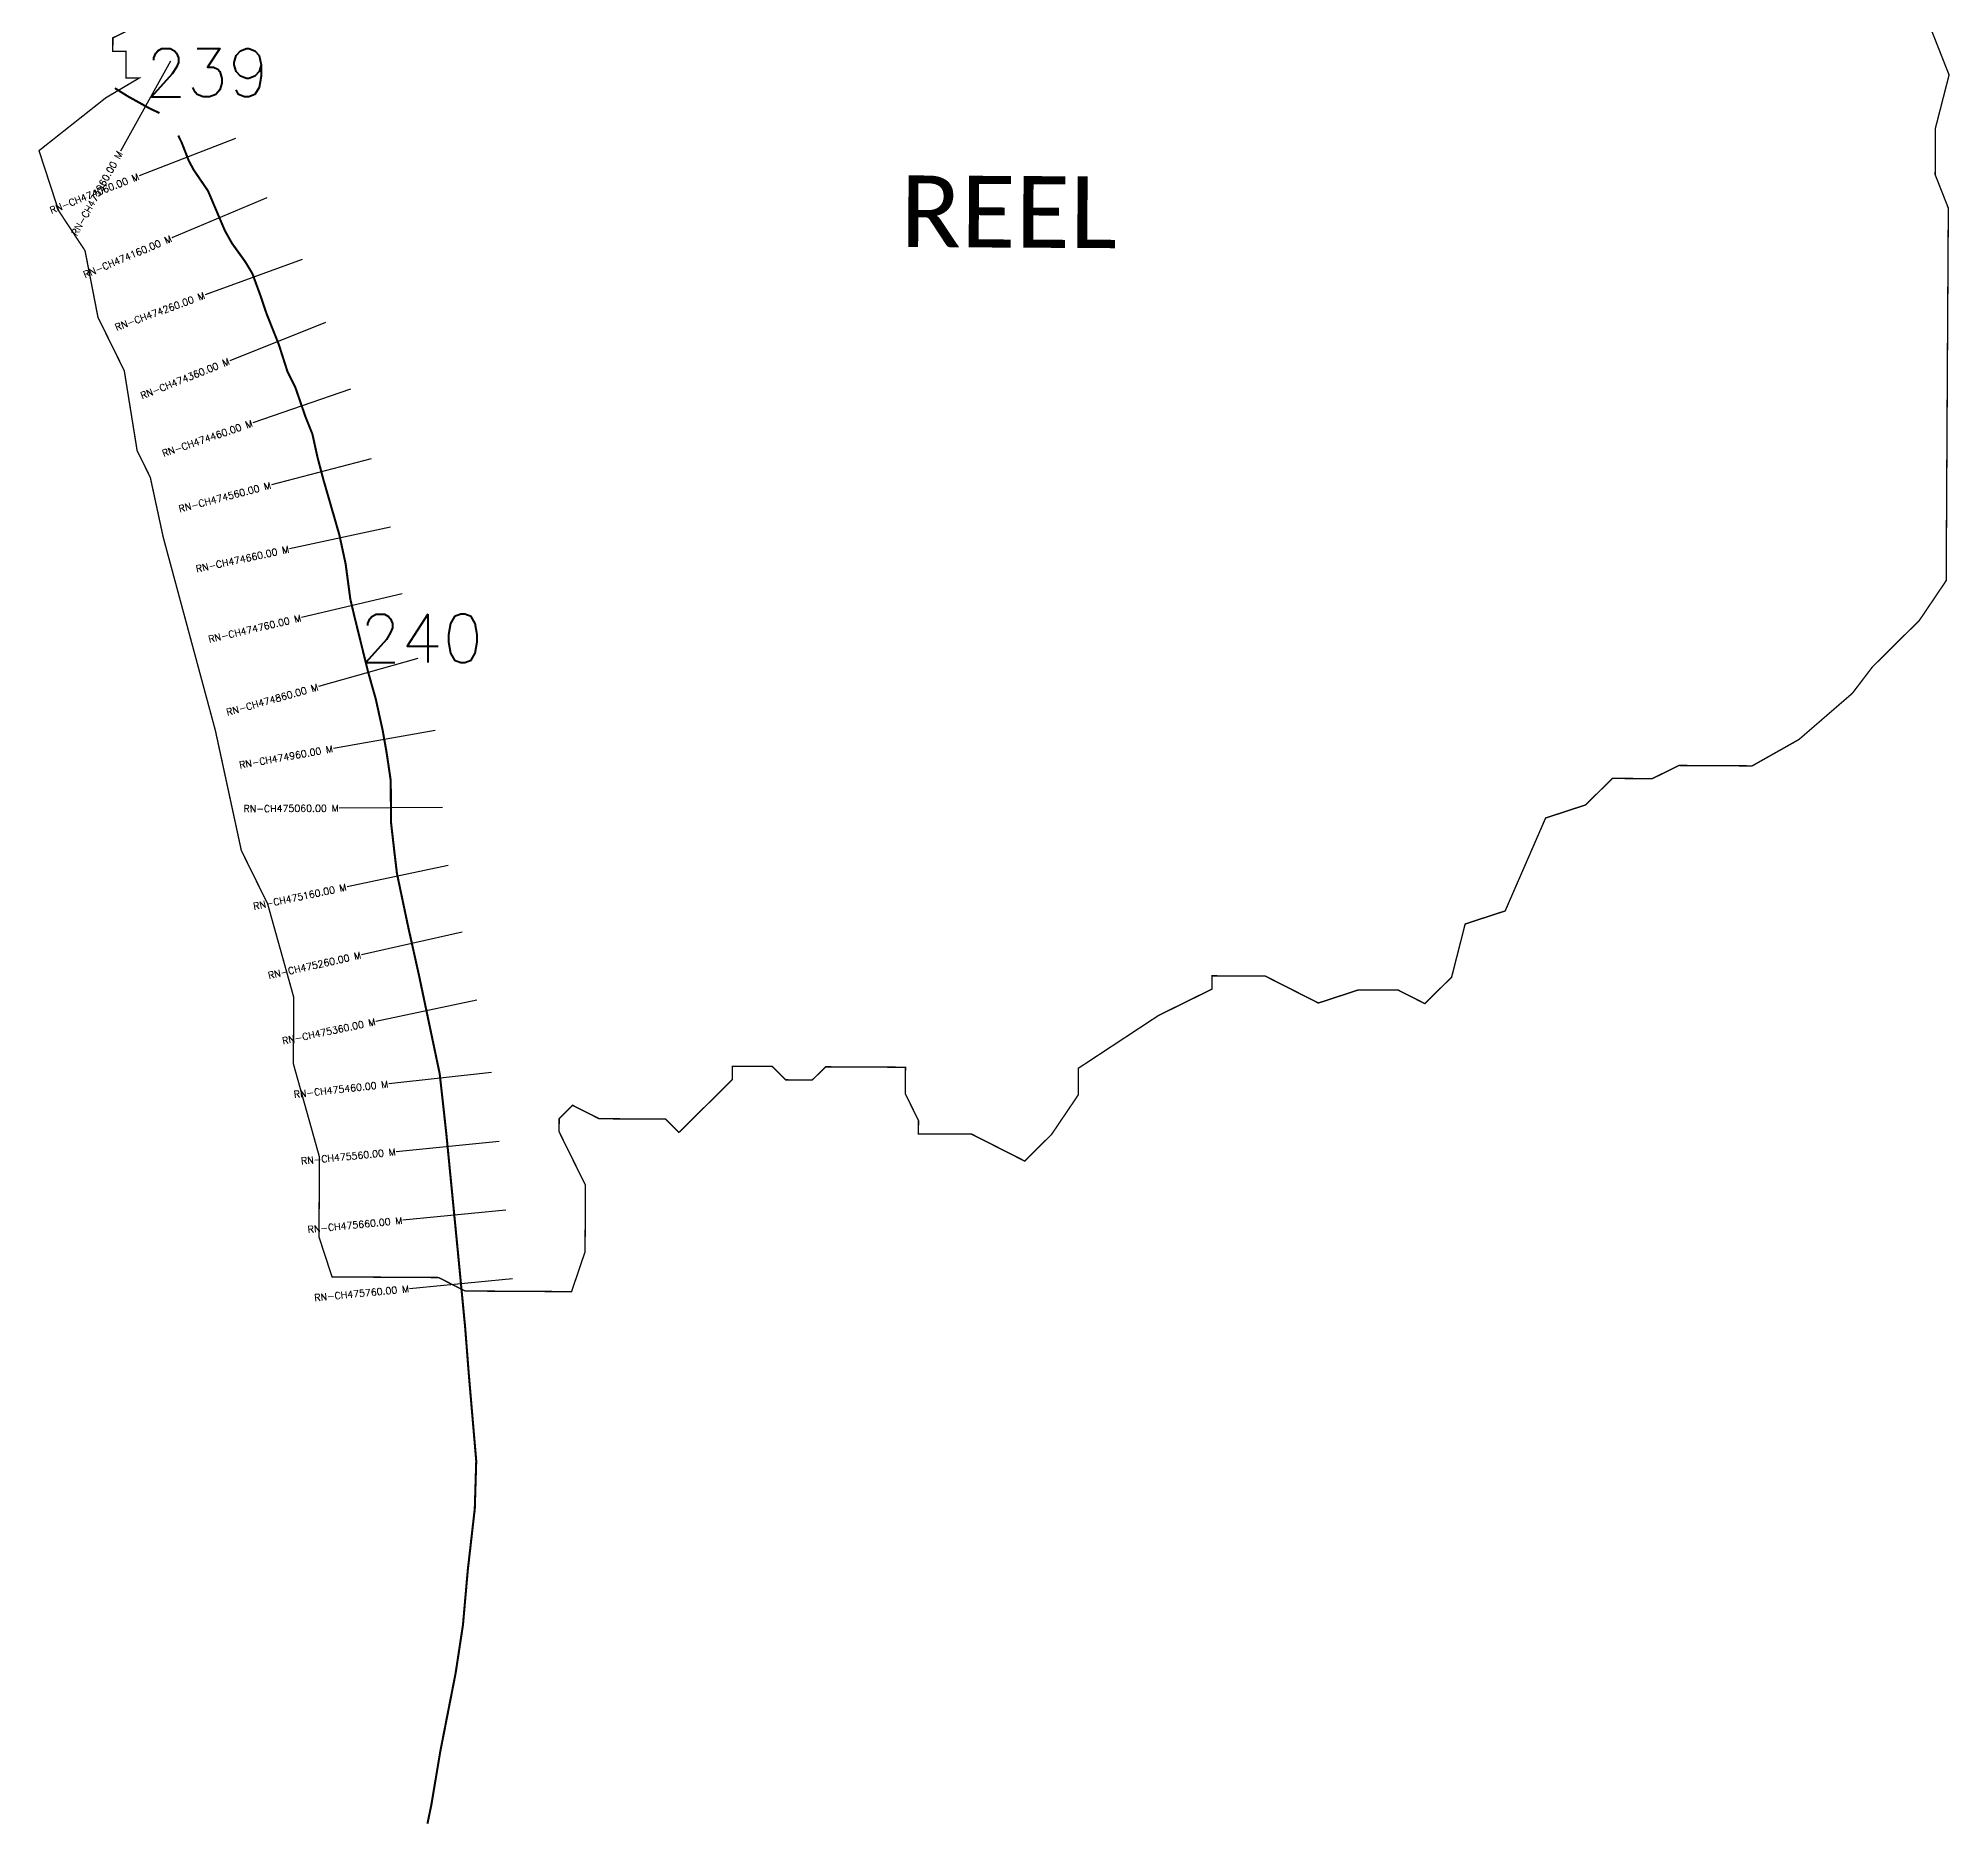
# Model space of a CAD drawing. Header units: metres. Extents: x 312896 to 315674, y 1903033 to 1906949.
# Drawn here: x 312896 to 315674, y 1903033 to 1905629 of the extents above; entities that cross this region are included whole.
import ezdxf
from ezdxf.enums import TextEntityAlignment as Align

# ---------------------------------------------------------------- set-up
doc = ezdxf.new("R2010")
doc.units = ezdxf.units.M
for name, color, linetype in [('CS', 134, 'Continuous'), ('CSMark', 6, 'Continuous'), ('NATURALLY PROTECTED', 3, 'Continuous'), ('VILLAGE NAME', 250, 'Continuous')]:
    doc.layers.add(name, color=color, linetype=linetype)
doc.styles.get("Standard").update_dxf_attribs({"font": 'simplex.shx'})

msp = doc.modelspace()

# ---------------------------------------------------------------- linework, layer by layer
at = {"color": 6, "const_width": 2, "flags": 128}
msp.add_lwpolyline([(315634.5, 1905672.4), (315672.7, 1905575.5), (315652.9, 1905498.3), (315652.5, 1905430.6), (315671.6, 1905382.1), (315670, 1905111.4), (315668.5, 1904840.8), (315629.5, 1904783), (315561.5, 1904715.7), (315532.2, 1904677.2), (315454.5, 1904610), (315386.6, 1904571.7), (315280.3, 1904572.3), (315241.5, 1904553.2), (315183.5, 1904553.5), (315144.6, 1904515), (315086.5, 1904496), (315027.7, 1904361), (314969.6, 1904342), (314949.9, 1904264.8), (314911, 1904226.3), (314872.4, 1904245.9), (314814.4, 1904246.2), (314756.3, 1904227.2), (314679.2, 1904266.3), (314601.8, 1904266.7), (314601.7, 1904247.4), (314563, 1904228.3), (314524.2, 1904209.2), (314407.7, 1904132.5), (314407.5, 1904093.8), (314368.5, 1904036.1), (314329.6, 1903997.6), (314252.5, 1904036.7), (314175.2, 1904037.1), (314175.3, 1904056.5), (314156.2, 1904095.2), (314156.4, 1904133.9), (314040.4, 1904134.5), (314020.9, 1904115.3), (313982.2, 1904115.6), (313963, 1904135), (313905, 1904135.3), (313904.9, 1904116), (313827.1, 1904039.1), (313807.9, 1904058.5), (313711.2, 1904059.1), (313672.7, 1904078.6), (313653.2, 1904059.4), (313653.1, 1904040.1), (313691.4, 1903962.5), (313690.8, 1903865.8), (313671.2, 1903807.9), (313516.5, 1903808.8), (313477.9, 1903828.4), (313323.2, 1903829.3), (313304.2, 1903887.4), (313304.9, 1904003.4), (313267, 1904138.9), (313267.5, 1904235.6), (313229.6, 1904371.2), (313191.4, 1904448.7), (313153.7, 1904623), (313077.9, 1904903.8), (313059.1, 1904990.9), (313040, 1905029.6), (313021.3, 1905145.8), (312983.1, 1905223.3), (312964.3, 1905320.1), (312925.9, 1905378.3), (312897.4, 1905465.5), (312994.5, 1905542.3), (313043, 1905571), (313023.7, 1905571.1), (313023.9, 1905609.8), (313004.6, 1905609.9), (313004.7, 1905629.3), (313043.5, 1905648.4)], dxfattribs=at)
at = {"layer": 'CS'}
for p, q in [((313088.6, 1905595.7), (313015.8, 1905464.6)), ((313182.9, 1905483.2), (313043.1, 1905428.8)), ((313228.6, 1905397.2), (313090.5, 1905338.8)), ((313279.8, 1905307.5), (313138.9, 1905256)), ((313313.9, 1905215.8), (313174.5, 1905160.3)), ((313350.1, 1905119), (313208.2, 1905070.3)), ((313380.1, 1905018), (313235, 1904980)), ((313408.1, 1904918.6), (313261.5, 1904886.9)), ((313425, 1904821.5), (313279, 1904787.2)), ((313448, 1904727.6), (313303.7, 1904686.9)), ((313473, 1904623.1), (313325.3, 1904597)), ((313483.7, 1904511.2), (313333.7, 1904510.3)), ((313491.8, 1904426.8), (313345, 1904395.9)), ((313512.4, 1904329.9), (313366, 1904297.2)), ((313533.8, 1904231.3), (313387, 1904200.4)), ((313554.9, 1904126.2), (313405.8, 1904109.6)), ((313565.8, 1904025.8), (313416.5, 1904011.1)), ((313575.5, 1903926.2), (313426.2, 1903911.6)), ((313585.2, 1903826.6), (313435.8, 1903812.2))]:
    msp.add_line(p, q, dxfattribs=at)
at = {"layer": 'NATURALLY PROTECTED', "const_width": 3, "flags": 128}
for points in [[(313007.6, 1905556.3), (313026.1, 1905544.7), (313058.1, 1905526.9), (313072.4, 1905520.2)], [(313099.7, 1905487.4), (313104.6, 1905477.5), (313115, 1905450.9), (313122.3, 1905437.3), (313143, 1905407), (313167.4, 1905349.5), (313177.7, 1905331), (313196.9, 1905304.4), (313207.4, 1905287), (313219.4, 1905254.3), (313228, 1905228.7), (313245.8, 1905184), (313258.6, 1905144), (313269.7, 1905122.1), (313284.6, 1905078.8), (313294.7, 1905053.6), (313302, 1905020.3), (313310.2, 1904989.1), (313323, 1904944.8), (313333.9, 1904907), (313342.9, 1904865.3), (313349.8, 1904813.7), (313355.7, 1904788.8), (313375.6, 1904708.1), (313386.7, 1904668.9), (313396.7, 1904623.6), (313402.4, 1904591.4), (313408.5, 1904550.2), (313408.8, 1904490.1), (313413.8, 1904446.5), (313417.5, 1904415.3), (313434, 1904337), (313449.4, 1904268), (313479.6, 1904124.5), (313489.2, 1904037.7), (313505.8, 1903868), (313516.6, 1903755.8), (313522, 1903686.5), (313532.7, 1903561.9), (313530.6, 1903492.7), (313520.4, 1903403.2), (313513.4, 1903323.6), (313502.7, 1903253.4), (313480.5, 1903140.1), (313467.6, 1903062.9), (313461.8, 1903034.9)]]:
    msp.add_lwpolyline(points, dxfattribs=at)

# ---------------------------------------------------------------- texts
at = {"char_height": 70, "attachment_point": 1}
for s, insert in [('239', (313052.1, 1905613.7)), ('240', (313363.2, 1904792.1))]:
    msp.add_mtext_dynamic_manual_height_columns(s, width=95.172, gutter_width=1, heights=[0], dxfattribs=dict(at, insert=insert))
at = {"layer": 'CSMark'}
for s, rotation, p in [('RN-CH473960.00 M', 60.9568, (313015.3, 1905463.7)), ('RN-CH474060.00 M', 21.2767, (313042.2, 1905428.4)), ('RN-CH474160.00 M', 22.9502, (313089.6, 1905338.4)), ('RN-CH474260.00 M', 20.0803, (313138, 1905255.7)), ('RN-CH474360.00 M', 21.744, (313173.6, 1905159.9)), ('RN-CH474460.00 M', 18.9404, (313207.3, 1905069.9)), ('RN-CH474560.00 M', 14.6753, (313234.1, 1904979.7)), ('RN-CH474660.00 M', 12.1984, (313260.5, 1904886.7)), ('RN-CH474760.00 M', 13.2477, (313278.1, 1904786.9)), ('RN-CH474860.00 M', 15.7586, (313302.7, 1904686.6)), ('RN-CH474960.00 M', 10.048, (313324.3, 1904596.8)), ('RN-CH475060.00 M', 0.3287, (313332.7, 1904510.3)), ('RN-CH475160.00 M', 11.8696, (313344, 1904395.7)), ('RN-CH475260.00 M', 12.5933, (313365.1, 1904297)), ('RN-CH475360.00 M', 11.8736, (313386, 1904200.2)), ('RN-CH475460.00 M', 6.3433, (313404.8, 1904109.5)), ('RN-CH475560.00 M', 5.5929, (313415.5, 1904011)), ('RN-CH475660.00 M', 5.5929, (313425.2, 1903911.5)), ('RN-CH475760.00 M', 5.4763, (313434.9, 1903812.1))]:
    msp.add_text(s, height=10, rotation=rotation, dxfattribs=at).set_placement(p, align=Align.MIDDLE_RIGHT)
at = {"layer": 'VILLAGE NAME', "insert": (314149.3, 1905429.6), "char_height": 104.042, "attachment_point": 1, "rotation": 359.6762}
msp.add_mtext_dynamic_manual_height_columns('{\\fCalibri|b0|i0|c0|p34;REEL}', width=705.253, gutter_width=520.2, heights=[0], dxfattribs=at)

doc.saveas('drawing.dxf')
